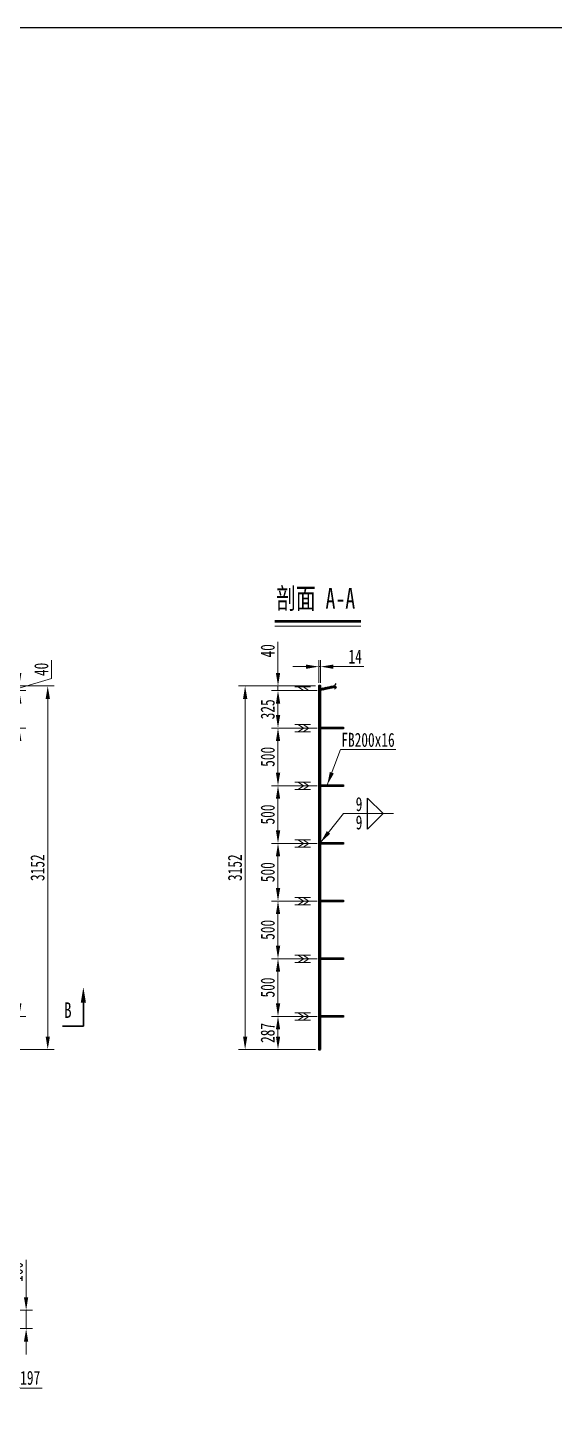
# Model space of a CAD drawing. Extents: x -158665 to 747974, y -1078007 to -307893.
# Drawn here: x 189659 to 194221, y -376650 to -364569 of the extents above; entities that cross this region are included whole.
import ezdxf
from ezdxf.enums import TextEntityAlignment as Align

# ---------------------------------------------------------------- set-up
doc = ezdxf.new("R2010")
doc.units = 0
doc.header["$LTSCALE"] = 0.02
doc.header["$MEASUREMENT"] = 0
doc.header["$PDMODE"] = 35
doc.header["$PDSIZE"] = 150
doc.layers.get('0').update_dxf_attribs({"linetype": 'CONTINUOUS'})
doc.layers.get('Defpoints').update_dxf_attribs({"linetype": 'CONTINUOUS'})
doc.layers.add('1', color=1, linetype='CONTINUOUS')
for name, color, linetype, lineweight in [('1图框轮廓', 7, 'CONTINUOUS', 35), ('中粗线', 7, 'CONTINUOUS', 25), ('文字层', 4, 'CONTINUOUS', 13), ('标注层', 3, 'CONTINUOUS', 13)]:
    doc.layers.add(name, color=color, linetype=linetype, lineweight=lineweight)
doc.styles.add('仿宋', font='仿宋_GB2312_1.ttf', dxfattribs={"width": 0.7})
doc.dimstyles.new('标准标注样式-45', dxfattribs={"dimscale": 45, "dimtxt": 2.7, "dimasz": 2.5, "dimexe": 1.25, "dimexo": 0.625, "dimtad": 1, "dimdec": 0, "dimdsep": 46, "dimtxsty": '仿宋', "dimcen": 2.5, "dimclrd": 3, "dimclre": 3, "dimclrt": 4, "dimazin": 0, "dimtfac": 1, "dimtdec": 0, "dimtmove": 0, "dimatfit": 3, "dimfxl": 1.25, "dimlwd": 13, "dimlwe": 13, "dimarcsym": 0})

# ---------------------------------------------------------------- blocks, each defined once
blk = doc.blocks.new('*D218')
at = {"color": 3, "lineweight": 13, "ltscale": 3}
for p, q in [((192167, -373140), (191771, -373140)), ((192153, -373427), (191771, -373427))]:
    blk.add_line(p, q, dxfattribs=at)
at = {"color": 3, "linetype": 'ByBlock', "lineweight": 13, "ltscale": 3}
blk.add_line((191827, -373315), (191827, -373253), dxfattribs=at)
at = {"color": 3, "ltscale": 3}
for points in [[(191809, -373253), (191846, -373253), (191827, -373140)], [(191809, -373315), (191846, -373315), (191827, -373427)]]:
    blk.add_solid(points, dxfattribs=at)
at = {"layer": 'Defpoints', "color": 0, "ltscale": 3}
for p in [(191827, -373140), (192195, -373140), (192181, -373427)]:
    blk.add_point(p, dxfattribs=at)
at = {"color": 4, "ltscale": 3, "insert": (191738, -373284), "char_height": 121.5, "attachment_point": 5, "rotation": 90, "style": '仿宋'}
blk.add_mtext('287', dxfattribs=at)
blk = doc.blocks.new('*D219')
at = {"color": 3, "lineweight": 13, "ltscale": 3}
for p, q in [((192167, -372640), (191771, -372640)), ((192167, -373140), (191771, -373140))]:
    blk.add_line(p, q, dxfattribs=at)
at = {"color": 3, "linetype": 'ByBlock', "lineweight": 13, "ltscale": 3}
blk.add_line((191827, -373028), (191827, -372753), dxfattribs=at)
at = {"color": 3, "ltscale": 3}
for points in [[(191809, -372753), (191846, -372753), (191827, -372640)], [(191809, -373028), (191846, -373028), (191827, -373140)]]:
    blk.add_solid(points, dxfattribs=at)
at = {"layer": 'Defpoints', "color": 0, "ltscale": 3}
for p in [(191827, -372640), (192195, -372640), (192195, -373140)]:
    blk.add_point(p, dxfattribs=at)
at = {"color": 4, "ltscale": 3, "insert": (191738, -372890), "char_height": 121.5, "attachment_point": 5, "rotation": 90, "style": '仿宋'}
blk.add_mtext('500', dxfattribs=at)
blk = doc.blocks.new('*D220')
at = {"color": 3, "lineweight": 13, "ltscale": 3}
for p, q in [((192167, -372140), (191771, -372140)), ((192167, -372640), (191771, -372640))]:
    blk.add_line(p, q, dxfattribs=at)
at = {"color": 3, "linetype": 'ByBlock', "lineweight": 13, "ltscale": 3}
blk.add_line((191827, -372528), (191827, -372253), dxfattribs=at)
at = {"color": 3, "ltscale": 3}
for points in [[(191809, -372253), (191846, -372253), (191827, -372140)], [(191809, -372528), (191846, -372528), (191827, -372640)]]:
    blk.add_solid(points, dxfattribs=at)
at = {"layer": 'Defpoints', "color": 0, "ltscale": 3}
for p in [(191827, -372140), (192195, -372140), (192195, -372640)]:
    blk.add_point(p, dxfattribs=at)
at = {"color": 4, "ltscale": 3, "insert": (191738, -372390), "char_height": 121.5, "attachment_point": 5, "rotation": 90, "style": '仿宋'}
blk.add_mtext('500', dxfattribs=at)
blk = doc.blocks.new('*D221')
at = {"color": 3, "lineweight": 13, "ltscale": 3}
for p, q in [((192167, -371640), (191771, -371640)), ((192167, -372140), (191771, -372140))]:
    blk.add_line(p, q, dxfattribs=at)
at = {"color": 3, "linetype": 'ByBlock', "lineweight": 13, "ltscale": 3}
blk.add_line((191827, -372028), (191827, -371753), dxfattribs=at)
at = {"color": 3, "ltscale": 3}
for points in [[(191809, -371753), (191846, -371753), (191827, -371640)], [(191809, -372028), (191846, -372028), (191827, -372140)]]:
    blk.add_solid(points, dxfattribs=at)
at = {"layer": 'Defpoints', "color": 0, "ltscale": 3}
for p in [(191827, -371640), (192195, -371640), (192195, -372140)]:
    blk.add_point(p, dxfattribs=at)
at = {"color": 4, "ltscale": 3, "insert": (191738, -371890), "char_height": 121.5, "attachment_point": 5, "rotation": 90, "style": '仿宋'}
blk.add_mtext('500', dxfattribs=at)
blk = doc.blocks.new('*D222')
at = {"color": 3, "lineweight": 13, "ltscale": 3}
for p, q in [((192167, -371140), (191771, -371140)), ((192167, -371640), (191771, -371640))]:
    blk.add_line(p, q, dxfattribs=at)
at = {"color": 3, "linetype": 'ByBlock', "lineweight": 13, "ltscale": 3}
blk.add_line((191827, -371528), (191827, -371253), dxfattribs=at)
at = {"color": 3, "ltscale": 3}
for points in [[(191809, -371253), (191846, -371253), (191827, -371140)], [(191809, -371528), (191846, -371528), (191827, -371640)]]:
    blk.add_solid(points, dxfattribs=at)
at = {"layer": 'Defpoints', "color": 0, "ltscale": 3}
for p in [(191827, -371140), (192195, -371140), (192195, -371640)]:
    blk.add_point(p, dxfattribs=at)
at = {"color": 4, "ltscale": 3, "insert": (191738, -371390), "char_height": 121.5, "attachment_point": 5, "rotation": 90, "style": '仿宋'}
blk.add_mtext('500', dxfattribs=at)
blk = doc.blocks.new('*D223')
at = {"color": 3, "lineweight": 13, "ltscale": 3}
for p, q in [((192167, -370640), (191771, -370640)), ((192167, -371140), (191771, -371140))]:
    blk.add_line(p, q, dxfattribs=at)
at = {"color": 3, "linetype": 'ByBlock', "lineweight": 13, "ltscale": 3}
blk.add_line((191827, -371028), (191827, -370753), dxfattribs=at)
at = {"color": 3, "ltscale": 3}
for points in [[(191809, -370753), (191846, -370753), (191827, -370640)], [(191809, -371028), (191846, -371028), (191827, -371140)]]:
    blk.add_solid(points, dxfattribs=at)
at = {"layer": 'Defpoints', "color": 0, "ltscale": 3}
for p in [(191827, -370640), (192195, -370640), (192195, -371140)]:
    blk.add_point(p, dxfattribs=at)
at = {"color": 4, "ltscale": 3, "insert": (191738, -370890), "char_height": 121.5, "attachment_point": 5, "rotation": 90, "style": '仿宋'}
blk.add_mtext('500', dxfattribs=at)
blk = doc.blocks.new('*D224')
at = {"color": 3, "lineweight": 13, "ltscale": 3}
for p, q in [((192167, -370315), (191771, -370315)), ((192167, -370640), (191771, -370640))]:
    blk.add_line(p, q, dxfattribs=at)
at = {"color": 3, "linetype": 'ByBlock', "lineweight": 13, "ltscale": 3}
blk.add_line((191827, -370528), (191827, -370428), dxfattribs=at)
at = {"color": 3, "ltscale": 3}
for points in [[(191809, -370428), (191846, -370428), (191827, -370315)], [(191809, -370528), (191846, -370528), (191827, -370640)]]:
    blk.add_solid(points, dxfattribs=at)
at = {"layer": 'Defpoints', "color": 0, "ltscale": 3}
for p in [(191827, -370315), (192195, -370315), (192195, -370640)]:
    blk.add_point(p, dxfattribs=at)
at = {"color": 4, "ltscale": 3, "insert": (191738, -370478), "char_height": 121.5, "attachment_point": 5, "rotation": 90, "style": '仿宋'}
blk.add_mtext('325', dxfattribs=at)
blk = doc.blocks.new('*D225')
at = {"color": 3, "lineweight": 13, "ltscale": 3}
for p, q in [((192153, -370275), (191486, -370275)), ((192153, -373427), (191486, -373427))]:
    blk.add_line(p, q, dxfattribs=at)
at = {"color": 3, "linetype": 'ByBlock', "lineweight": 13, "ltscale": 3}
blk.add_line((191542, -370388), (191542, -373315), dxfattribs=at)
at = {"color": 3, "ltscale": 3}
for points in [[(191524, -370388), (191561, -370388), (191542, -370275)], [(191524, -373315), (191561, -373315), (191542, -373427)]]:
    blk.add_solid(points, dxfattribs=at)
at = {"layer": 'Defpoints', "color": 0, "ltscale": 3}
for p in [(192181, -370275), (191542, -373427), (192181, -373427)]:
    blk.add_point(p, dxfattribs=at)
at = {"color": 4, "ltscale": 3, "insert": (191454, -371851), "char_height": 121.5, "attachment_point": 5, "rotation": 90, "style": '仿宋'}
blk.add_mtext('3152', dxfattribs=at)
blk = doc.blocks.new('lilun')
at = {"layer": '标注层', "color": 2}
for p, q in [((0, 0), (0, 3)), ((0.7, -1.2), (0.7, 4.31)), ((0, 1.64), (0.7, 2.64)), ((0, 0.64), (0.7, 1.64))]:
    blk.add_line(p, q, dxfattribs=at)
blk = doc.blocks.new('*D226')
at = {"color": 3, "linetype": 'ByBlock', "lineweight": 13, "ltscale": 3}
for p, q in [((191827, -370163), (191827, -369892)), ((191827, -370315), (191827, -370275)), ((191827, -370428), (191827, -370540))]:
    blk.add_line(p, q, dxfattribs=at)
at = {"color": 3, "lineweight": 13, "ltscale": 3}
for p, q in [((192153, -370275), (191771, -370275)), ((192167, -370315), (191771, -370315))]:
    blk.add_line(p, q, dxfattribs=at)
at = {"color": 3, "ltscale": 3}
for points in [[(191809, -370163), (191846, -370163), (191827, -370275)], [(191809, -370428), (191846, -370428), (191827, -370315)]]:
    blk.add_solid(points, dxfattribs=at)
at = {"layer": 'Defpoints', "color": 0, "ltscale": 3}
for p in [(191827, -370275), (192181, -370275), (192195, -370315)]:
    blk.add_point(p, dxfattribs=at)
at = {"color": 4, "ltscale": 3, "insert": (191738, -369971), "char_height": 121.5, "attachment_point": 5, "rotation": 90, "style": '仿宋'}
blk.add_mtext('40', dxfattribs=at)
blk = doc.blocks.new('*D227')
at = {"color": 3, "linetype": 'ByBlock', "lineweight": 13, "ltscale": 3}
for p, q in [((192069, -370108), (191956, -370108)), ((192181, -370108), (192195, -370108)), ((192308, -370108), (192571, -370108))]:
    blk.add_line(p, q, dxfattribs=at)
at = {"color": 3, "lineweight": 13, "ltscale": 3}
for p, q in [((192181, -370247), (192181, -370052)), ((192195, -370247), (192195, -370052))]:
    blk.add_line(p, q, dxfattribs=at)
at = {"color": 3, "ltscale": 3}
for points in [[(192069, -370090), (192069, -370127), (192181, -370108)], [(192308, -370090), (192308, -370127), (192195, -370108)]]:
    blk.add_solid(points, dxfattribs=at)
at = {"layer": 'Defpoints', "color": 0, "ltscale": 3}
for p in [(192195, -370108), (192181, -370275), (192195, -370275)]:
    blk.add_point(p, dxfattribs=at)
at = {"color": 4, "ltscale": 3, "insert": (192496, -370020), "char_height": 121.5, "attachment_point": 5, "style": '仿宋'}
blk.add_mtext('14', dxfattribs=at)
blk = doc.blocks.new('*D229')
at = {"color": 3, "lineweight": 13, "ltscale": 3}
for p, q in [((189377, -370640), (189640, -370640)), ((189377, -373140), (189640, -373140))]:
    blk.add_line(p, q, dxfattribs=at)
at = {"color": 3, "linetype": 'ByBlock', "lineweight": 13, "ltscale": 3}
blk.add_line((189584, -373028), (189584, -370753), dxfattribs=at)
at = {"color": 3, "ltscale": 3}
for points in [[(189565, -370753), (189603, -370753), (189584, -370640)], [(189565, -373028), (189603, -373028), (189584, -373140)]]:
    blk.add_solid(points, dxfattribs=at)
at = {"layer": 'Defpoints', "color": 0, "ltscale": 3}
for p in [(189349, -370640), (189584, -370640), (189349, -373140)]:
    blk.add_point(p, dxfattribs=at)
at = {"color": 4, "ltscale": 3, "insert": (189495, -371890), "char_height": 121.5, "attachment_point": 5, "rotation": 90, "style": '仿宋'}
blk.add_mtext('5x500 = 2500', dxfattribs=at)
blk = doc.blocks.new('*D231')
at = {"color": 3, "linetype": 'ByBlock', "lineweight": 13, "ltscale": 3}
for p, q in [((189584, -370163), (189584, -370050)), ((189864, -370211), (189864, -370053)), ((189584, -370295), (189864, -370211)), ((189584, -370315), (189584, -370275)), ((189584, -370315), (189584, -370275)), ((189584, -370428), (189584, -370540))]:
    blk.add_line(p, q, dxfattribs=at)
at = {"color": 3, "lineweight": 13, "ltscale": 3}
for p, q in [((189180, -370275), (189640, -370275)), ((189180, -370315), (189640, -370315))]:
    blk.add_line(p, q, dxfattribs=at)
at = {"color": 3, "ltscale": 3}
for points in [[(189565, -370163), (189603, -370163), (189584, -370275)], [(189565, -370428), (189603, -370428), (189584, -370315)]]:
    blk.add_solid(points, dxfattribs=at)
at = {"layer": 'Defpoints', "color": 0, "ltscale": 3}
for p in [(189152, -370275), (189152, -370315), (189584, -370275)]:
    blk.add_point(p, dxfattribs=at)
at = {"color": 4, "ltscale": 3, "insert": (189776, -370132), "char_height": 121.5, "attachment_point": 5, "rotation": 90, "style": '仿宋'}
blk.add_mtext('40', dxfattribs=at)
blk = doc.blocks.new('*D232')
at = {"color": 3, "lineweight": 13, "ltscale": 3}
for p, q in [((189180, -370275), (189888, -370275)), ((189180, -373427), (189888, -373427))]:
    blk.add_line(p, q, dxfattribs=at)
at = {"color": 3, "linetype": 'ByBlock', "lineweight": 13, "ltscale": 3}
blk.add_line((189831, -370388), (189831, -373315), dxfattribs=at)
at = {"color": 3, "ltscale": 3}
for points in [[(189813, -370388), (189850, -370388), (189831, -370275)], [(189813, -373315), (189850, -373315), (189831, -373427)]]:
    blk.add_solid(points, dxfattribs=at)
at = {"layer": 'Defpoints', "color": 0, "ltscale": 3}
for p in [(189152, -370275), (189152, -373427), (189831, -373427)]:
    blk.add_point(p, dxfattribs=at)
at = {"color": 4, "ltscale": 3, "insert": (189743, -371851), "char_height": 121.5, "attachment_point": 5, "rotation": 90, "style": '仿宋'}
blk.add_mtext('3152', dxfattribs=at)
blk = doc.blocks.new('*D247')
at = {"color": 3, "linetype": 'ByBlock', "lineweight": 13, "ltscale": 3}
for p, q in [((189644, -375576), (189644, -375250)), ((189644, -375848), (189644, -375688)), ((189644, -375961), (189644, -376073))]:
    blk.add_line(p, q, dxfattribs=at)
at = {"color": 3, "lineweight": 13, "ltscale": 3}
for p, q in [((189377, -375688), (189700, -375688)), ((189377, -375848), (189700, -375848))]:
    blk.add_line(p, q, dxfattribs=at)
at = {"color": 3, "ltscale": 3}
for points in [[(189625, -375576), (189662, -375576), (189644, -375688)], [(189625, -375961), (189662, -375961), (189644, -375848)]]:
    blk.add_solid(points, dxfattribs=at)
at = {"layer": 'Defpoints', "color": 0, "ltscale": 3}
for p in [(189349, -375688), (189644, -375688), (189349, -375848)]:
    blk.add_point(p, dxfattribs=at)
at = {"color": 4, "ltscale": 3, "insert": (189555, -375356), "char_height": 121.5, "attachment_point": 5, "rotation": 90, "style": '仿宋'}
blk.add_mtext('160', dxfattribs=at)
blk = doc.blocks.new('*D249')
at = {"color": 3, "lineweight": 13, "ltscale": 3}
for p, q in [((189152, -375891), (189152, -376421)), ((189349, -375877), (189349, -376421))]:
    blk.add_line(p, q, dxfattribs=at)
at = {"color": 3, "linetype": 'ByBlock', "lineweight": 13, "ltscale": 3}
for p, q in [((189039, -376364), (188927, -376364)), ((189152, -376364), (189349, -376364)), ((189462, -376364), (189784, -376364))]:
    blk.add_line(p, q, dxfattribs=at)
at = {"color": 3, "ltscale": 3}
for points in [[(189039, -376346), (189039, -376383), (189152, -376364)], [(189462, -376346), (189462, -376383), (189349, -376364)]]:
    blk.add_solid(points, dxfattribs=at)
at = {"layer": 'Defpoints', "color": 0, "ltscale": 3}
for p in [(189152, -375862), (189349, -375848), (189349, -376364)]:
    blk.add_point(p, dxfattribs=at)
at = {"color": 4, "ltscale": 3, "insert": (189679, -376275), "char_height": 121.5, "attachment_point": 5, "style": '仿宋'}
blk.add_mtext('197', dxfattribs=at)

msp = doc.modelspace()

# ---------------------------------------------------------------- hatches: boundary and pattern name
at = {"ltscale": 3}
h = msp.add_hatch(dxfattribs=at)
h.set_pattern_fill('ANSI31', scale=50, style=0)
h.set_pattern_definition([(45, (-319685.8986, -147406.394), (-4.41941738, 4.41941738), [])])
edge = h.paths.add_edge_path()
edge.add_spline(control_points=[(192330.3, -370287.1), (192331.2, -370284.5), (192330.7, -370280.3), (192319.4, -370277.9), (192318.5, -370273.6), (192319, -370271.1)], knot_values=[14.7422839, 14.7422839, 14.7422839, 14.7422839, 23.8884207, 32.6125407, 40.9167408, 40.9167408, 40.9167408, 40.9167408], degree=3, periodic=0)
edge.add_line((192319, -370271.1), (192195, -370296.9))
edge.add_line((192195, -370296.9), (192195, -370315.3))
edge.add_line((192195, -370315.3), (192330.3, -370287.1))

# ---------------------------------------------------------------- linework, layer by layer
at = {"color": 7, "ltscale": 3}
msp.add_lwpolyline([(247451, -364569.4), (180592.3, -364569.4), (180592.3, -387492.9), (247451, -387492.9)], close=True, dxfattribs=at)
msp.add_spline([(192327.8, -370255.1), (192320.9, -370277.1), (192328.8, -370280.8), (192318.1, -370303.6)], degree=3, dxfattribs=at)
at = {"layer": '1', "color": 7}
msp.add_lwpolyline([(192330.3, -370287.1), (192195, -370315.3), (192195, -370296.9), (192319, -370271.1)], dxfattribs=at)
at = {"layer": '1', "color": 181}
for points in [[(192195, -370632.3), (192395, -370632.3), (192395, -370648.3), (192195, -370648.3)], [(192195, -371132.3), (192395, -371132.3), (192395, -371148.3), (192195, -371148.3)], [(192195, -371632.3), (192395, -371632.3), (192395, -371648.3), (192195, -371648.3)], [(192195, -372132.3), (192395, -372132.3), (192395, -372148.3), (192195, -372148.3)], [(192195, -372632.3), (192395, -372632.3), (192395, -372648.3), (192195, -372648.3)], [(192195, -373132.3), (192395, -373132.3), (192395, -373148.3), (192195, -373148.3)]]:
    msp.add_lwpolyline(points, close=True, dxfattribs=at)
at = {"layer": '1图框轮廓', "color": 1}
msp.add_lwpolyline([(192195, -373427.3), (192195, -370275.3), (192181, -370275.3), (192181, -373427.3)], close=True, dxfattribs=at)
at = {"layer": '中粗线', "color": 0}
for p, q in [((192603.6, -371517.2), (192603.6, -371247.2)), ((192603.6, -371247.2), (192738.6, -371382.2)), ((192738.6, -371382.2), (192603.6, -371517.2))]:
    msp.add_line(p, q, dxfattribs=at)
at = {"layer": '文字层', "lineweight": 50}
msp.add_line((191800.7, -369713.1), (192544, -369713.1), dxfattribs=at)
at = {"layer": '文字层', "lineweight": 20}
msp.add_line((191800.7, -369758.1), (192544, -369758.1), dxfattribs=at)
at = {"layer": '标注层', "lineweight": 30}
msp.add_lwpolyline([(190139.8, -373021.5), (190139.8, -373224), (189959.8, -373224)], dxfattribs=at)
at = {"layer": '标注层', "lineweight": 40}
msp.add_solid([(190117.3, -373021.5), (190139.8, -372886.5), (190162.3, -373021.5)], dxfattribs=at)

# ---------------------------------------------------------------- block references
at = {"layer": '标注层', "yscale": 45, "zscale": 45, "rotation": 270}
for p, xscale in [((191972.9, -370283.8), 45), ((191972.9, -370608.8), 45), ((191972.9, -370671.8), -45), ((191972.9, -371108.8), 45), ((191972.9, -371171.8), -45), ((191972.9, -371608.8), 45), ((191972.9, -371671.8), -45), ((191972.9, -372108.8), 45), ((191972.9, -372171.8), -45), ((191972.9, -372608.8), 45), ((191972.9, -372671.8), -45), ((191972.9, -373108.8), 45), ((191972.9, -373171.8), -45)]:
    msp.add_blockref('lilun', p, dxfattribs=dict(at, xscale=xscale))

# ---------------------------------------------------------------- texts
at = {"layer": '文字层', "color": 1, "style": '仿宋', "width": 0.7}
msp.add_text('剖面 A-A', height=180, dxfattribs=at).set_placement((191809.6, -369605.9))
at = {"layer": '文字层', "style": '仿宋', "width": 0.7}
for p in [(192558.3, -371299.6), (192558.3, -371458.5)]:
    msp.add_text('9', height=121.5, dxfattribs=at).set_placement(p, align=Align.MIDDLE_RIGHT)
msp.add_text('B', height=135, dxfattribs=at).set_placement((189973.4, -373153.7))
at = {"layer": '标注层', "color": 4, "style": '仿宋', "width": 0.7}
msp.add_text('FB200x16', height=121.5, dxfattribs=at).set_placement((192375.7, -370803.2))

# ---------------------------------------------------------------- dimensions: what is measured, and where the dimension line sits
at = {"color": 7, "ltscale": 3}
for base, p1, p2, picture, middle in [((191827.3, -370275.3), (192195, -370315.3), (192181, -370275.3), '*D226', (191738.4, -369971.2)), ((191827.3, -373140.3), (192181, -373427.3), (192195, -373140.3), '*D218', (191738.4, -373283.8)), ((189643.7, -375688.5), (189349, -375848.5), (189349, -375688.5), '*D247', (189554.8, -375356.5))]:
    dim = msp.add_linear_dim(base=base, p1=p1, p2=p2, angle=90, dimstyle='标准标注样式-45', dxfattribs=at)
    dim.commit()
    dim.dimension.update_dxf_attribs({"geometry": picture, "text_midpoint": middle})
for base, p1, p2, picture, middle in [((192195, -370108.5), (192181, -370275.3), (192195, -370275.3), '*D227', (192495.7, -370019.6)), ((189349, -376364.4), (189152, -375862.5), (189349, -375848.5), '*D249', (189679.1, -376275.5))]:
    dim = msp.add_linear_dim(base=base, p1=p1, p2=p2, dimstyle='标准标注样式-45', dxfattribs=at)
    dim.commit()
    dim.dimension.update_dxf_attribs({"geometry": picture, "text_midpoint": middle})
for base, p1, p2, picture, middle in [((189583.8, -370275.3), (189152, -370315.3), (189152, -370275.3), '*D231', (189775.6, -370183)), ((189831.4, -373427.3), (189152, -370275.3), (189152, -373427.3), '*D232', (189742.5, -371851.3)), ((191542.4, -373427.3), (192181, -370275.3), (192181, -373427.3), '*D225', (191453.5, -371851.3)), ((191827.3, -370315.3), (192195, -370640.3), (192195, -370315.3), '*D224', (191738.4, -370477.8)), ((191827.3, -370640.3), (192195, -371140.3), (192195, -370640.3), '*D223', (191738.4, -370890.3)), ((191827.3, -371140.3), (192195, -371640.3), (192195, -371140.3), '*D222', (191738.4, -371390.3)), ((191827.3, -371640.3), (192195, -372140.3), (192195, -371640.3), '*D221', (191738.4, -371890.3)), ((191827.3, -372140.3), (192195, -372640.3), (192195, -372140.3), '*D220', (191738.4, -372390.3)), ((191827.3, -372640.3), (192195, -373140.3), (192195, -372640.3), '*D219', (191738.4, -372890.3))]:
    dim = msp.add_linear_dim(base=base, p1=p1, p2=p2, angle=90, dimstyle='标准标注样式-45', override={"dimtmove": 1}, dxfattribs=at)
    dim.commit()
    dim.dimension.update_dxf_attribs({"geometry": picture, "text_midpoint": middle})
dim = msp.add_linear_dim(base=(189583.8, -370640.3), p1=(189349, -373140.3), p2=(189349, -370640.3), angle=90, text='5x500 = <>', dimstyle='标准标注样式-45', override={"dimtmove": 1}, dxfattribs=at)
dim.commit()
dim.dimension.update_dxf_attribs({"geometry": '*D229', "text_midpoint": (189494.6, -371890.3)})

# ---------------------------------------------------------------- leaders
msp.add_leader([(192253.8, -371133.3), (192370.1, -370826.1), (192848, -370826.1)], dimstyle='标准标注样式-45', override={"dimgap": 0.625, "dimtad": 0}, dxfattribs=at)
at = {"layer": '标注层'}
msp.add_leader([(192195, -371633.3), (192395.2, -371382.2), (192828.6, -371382.2)], dimstyle='标准标注样式-45', override={"dimgap": 0.625, "dimtad": 0, "dimclrd": 7}, dxfattribs=at)

doc.saveas('drawing.dxf')
